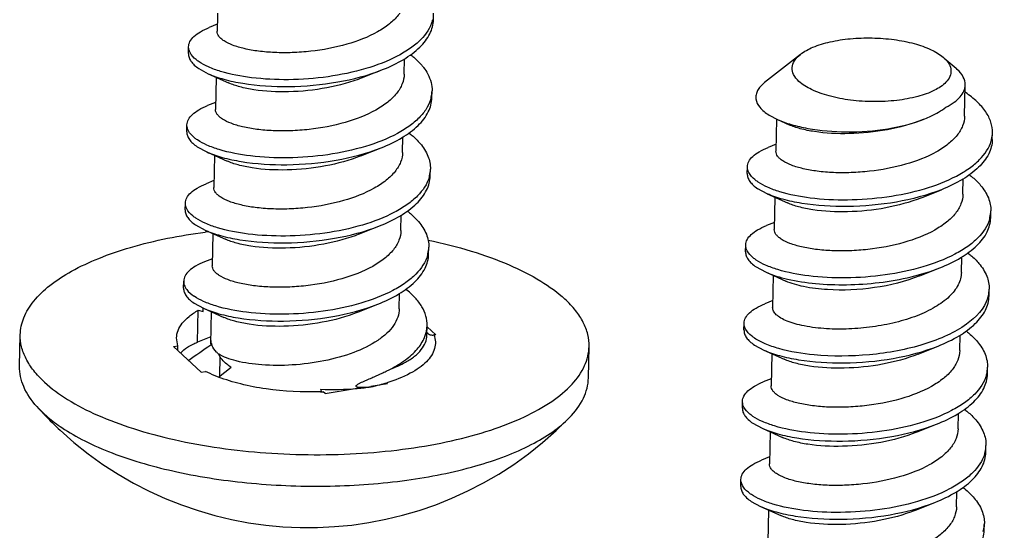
# Model space of a CAD drawing. Header units: millimetres. Extents: x 0 to 549, y 0 to 190.
# Drawn here: x 161.47 to 167.5, y 55.88 to 59.06 of the extents above; entities that cross this region are included whole.
import ezdxf

# ---------------------------------------------------------------- set-up
doc = ezdxf.new("R2010")
doc.units = ezdxf.units.MM
doc.layers.add('02___PRT_ALL_AXES', color=7, linetype='Continuous')

msp = doc.modelspace()

# ---------------------------------------------------------------- linework, layer by layer
at = {"color": 6, "linetype": 'Continuous'}
for p, q in [((162.6969, 59.1829), (162.6927, 58.9836)), ((162.6936, 59.0267), (162.6443, 59.007)), ((166.3068, 58.8401), (166.0847, 58.6648)), ((163.8518, 58.7171), (163.8538, 58.8133)), ((167.1916, 58.8218), (167.1978, 58.8163)), ((167.1979, 58.8164), (167.2712, 58.7535)), ((162.58, 58.7515), (162.6383, 58.7198)), ((162.6383, 58.7198), (162.7641, 58.6633)), ((163.5942, 58.6956), (163.7183, 58.7454)), ((167.2785, 58.747), (167.2712, 58.7535)), ((162.6868, 58.6981), (162.6827, 58.4989)), ((167.3238, 58.4575), (167.3278, 58.6501)), ((162.6836, 58.542), (162.6343, 58.5223)), ((166.1126, 58.4632), (166.1637, 58.4363)), ((166.1588, 58.4389), (166.1547, 58.2392)), ((166.1637, 58.4363), (166.2361, 58.4037)), ((163.8418, 58.2324), (163.8438, 58.3279)), ((162.5699, 58.2668), (162.6283, 58.2351)), ((163.5841, 58.2109), (163.7083, 58.2606)), ((166.1556, 58.2823), (166.1062, 58.2627)), ((162.6283, 58.2351), (162.7541, 58.1786)), ((162.6768, 58.2134), (162.6727, 58.0141)), ((162.6735, 58.0572), (162.6242, 58.0376)), ((167.3138, 57.9728), (167.3158, 58.0703)), ((166.1003, 57.9755), (166.0419, 58.0071)), ((167.0561, 57.9513), (167.1802, 58.001)), ((166.1003, 57.9755), (166.226, 57.9189)), ((166.1487, 57.9538), (166.1446, 57.7545)), ((163.8318, 57.7476), (163.8337, 57.843)), ((162.5599, 57.782), (162.6183, 57.7504)), ((163.5741, 57.7262), (163.6982, 57.7759)), ((166.1455, 57.7976), (166.0962, 57.7779)), ((162.6183, 57.7504), (162.744, 57.6938)), ((162.6667, 57.7287), (162.6626, 57.5294)), ((162.6635, 57.5725), (162.6142, 57.5528)), ((167.3037, 57.488), (167.3057, 57.5837)), ((166.0319, 57.5224), (166.0902, 57.4907)), ((167.046, 57.4666), (167.1702, 57.5163)), ((166.0902, 57.4907), (166.216, 57.4342)), ((166.1387, 57.4691), (166.1346, 57.2698)), ((163.8217, 57.2629), (163.8237, 57.3582)), ((162.5498, 57.2973), (162.6082, 57.2656)), ((163.564, 57.2414), (163.6882, 57.2912)), ((166.1355, 57.3129), (166.0861, 57.2932)), ((162.5719, 57.0553), (162.576, 57.254)), ((162.576, 57.254), (162.6068, 57.2452)), ((162.6068, 57.2452), (162.6072, 57.2656)), ((162.6082, 57.2656), (162.734, 57.2091)), ((162.6567, 57.244), (162.6526, 57.0447)), ((164.0471, 57.1017), (163.9941, 57.1509)), ((164.0471, 57.1017), (164.0358, 57.0999)), ((167.2937, 57.0033), (167.2957, 57.0987)), ((162.4236, 57.0288), (162.4499, 57.0329)), ((162.4499, 57.0329), (162.4416, 57.0817)), ((162.4493, 57.0049), (162.4499, 57.0329)), ((162.6535, 57.0877), (162.5719, 57.0553)), ((162.6538, 57.0654), (162.6532, 57.0367)), ((166.0218, 57.0377), (166.0802, 57.006)), ((167.036, 56.9818), (167.1601, 57.0316)), ((162.4236, 57.0288), (162.5941, 56.8704)), ((166.0802, 57.006), (166.2059, 56.9495)), ((166.1287, 56.9843), (166.1245, 56.785)), ((162.7094, 56.8453), (162.7119, 56.9671)), ((162.5941, 56.8704), (162.6205, 56.8745)), ((162.7013, 56.8389), (162.7791, 56.8998)), ((163.6457, 56.7827), (163.7489, 56.7991)), ((163.7489, 56.7991), (163.7439, 56.8037)), ((166.1254, 56.8281), (166.0761, 56.8085)), ((163.3338, 56.763), (163.3404, 56.748)), ((163.3614, 56.7374), (163.3499, 56.7481)), ((163.3614, 56.7374), (163.5612, 56.7692)), ((167.2836, 56.5186), (167.2856, 56.6138)), ((166.0118, 56.5529), (166.0701, 56.5213)), ((166.0701, 56.5213), (166.1959, 56.4647)), ((166.1186, 56.4996), (166.1145, 56.3003)), ((167.0259, 56.4971), (167.1501, 56.5468)), ((166.1154, 56.3434), (166.066, 56.3237)), ((167.2736, 56.0338), (167.2756, 56.1293)), ((166.0017, 56.0682), (166.0601, 56.0365)), ((166.0601, 56.0365), (166.1859, 55.98)), ((166.1086, 56.0149), (166.1044, 55.8156)), ((167.0159, 56.0124), (167.1401, 56.0621))]:
    msp.add_line(p, q, dxfattribs=at)
for centre, radius, start, end in [((163.8302, 59.1045), 0.2045, 344.28865, 346.46646), ((163.8294, 58.6177), 0.195, 347.41306, 358.76374), ((163.8235, 58.619), 0.2011, 346.78894, 347.44164), ((167.2921, 58.3601), 0.2045, 344.28966, 346.45639), ((167.3005, 58.3582), 0.1959, 346.42111, 358.73317), ((163.8185, 58.1331), 0.1959, 346.42096, 358.73151), ((163.8102, 58.135), 0.2044, 344.33237, 346.45591), ((167.2822, 57.8754), 0.2044, 344.34669, 346.45533), ((167.2904, 57.8735), 0.1959, 346.42043, 358.74382), ((163.8084, 57.6484), 0.1959, 346.40347, 358.73134), ((163.8002, 57.6502), 0.2044, 344.37402, 346.43873), ((167.2703, 57.3911), 0.2063, 342.73939, 346.48875), ((167.2803, 57.3888), 0.196, 346.4613, 358.7284), ((164.0243, 57.1374), 0.0374, 213.17264, 219.48551), ((166.9091, 50.8113), 7.5411, 124.35803, 125.61741), ((162.7632, 57.0791), 0.1105, 197.2954, 201.4684), ((162.7676, 57.0807), 0.1151, 201.44761, 202.39083), ((167.262, 56.9059), 0.2045, 344.29014, 346.44379), ((167.2703, 56.904), 0.1959, 346.40881, 358.7312), ((163.3709, 58.0396), 1.2911, 282.31889, 284.78837), ((163.4058, 57.9083), 1.1552, 284.77953, 287.0204), ((163.4008, 58.6204), 1.8586, 267.93468, 274.95836), ((163.2706, 58.6765), 1.93, 271.88599, 272.07455), ((163.2709, 58.6673), 1.9208, 272.07447, 272.35469), ((163.4126, 58.4853), 1.723, 274.95533, 277.79776), ((167.2511, 56.4214), 0.2054, 343.50725, 346.46612), ((167.2602, 56.4193), 0.196, 346.43419, 358.71618), ((167.2419, 55.9365), 0.2045, 344.28865, 346.46646), ((167.2503, 55.9346), 0.1959, 346.43172, 358.72387)]:
    msp.add_arc(centre, radius, start, end, dxfattribs=at)
for points, knots in [([(163.8619, 59.2018), (163.8615, 59.1813), (163.8521, 59.138), (163.8154, 59.0786), (163.7589, 59.0244), (163.6548, 58.9566), (163.4905, 58.8945), (163.3105, 58.8606), (163.1604, 58.8496), (163.0522, 58.8499), (162.9526, 58.858), (162.8653, 58.873), (162.7935, 58.8938), (162.7452, 58.9161), (162.7173, 58.9368), (162.6998, 58.9552), (162.6925, 58.9728), (162.6927, 58.9836)], [0, 0, 0, 0, 0.045627, 0.095614, 0.152761, 0.218029, 0.369921, 0.538404, 0.622732, 0.703477, 0.778032, 0.844051, 0.899622, 0.943543, 0.961135, 0.976056, 1, 1, 1, 1]), ([(164.027, 59.0491), (164.0146, 59.0049), (163.9704, 58.9411), (163.8896, 58.8749), (163.7779, 58.8078), (163.6066, 58.7433), (163.3785, 58.6961), (163.1405, 58.6783), (162.9168, 58.6892), (162.7502, 58.7204), (162.6428, 58.7588), (162.5992, 58.7815), (162.5809, 58.7939)], [0, 0, 0, 0, 0.087055, 0.13943, 0.198238, 0.333079, 0.483873, 0.638634, 0.784013, 0.907509, 0.958011, 1, 1, 1, 1]), ([(163.7183, 58.7454), (163.7634, 58.7633), (163.8451, 58.802), (163.9469, 58.8758), (164.0149, 58.9603), (164.0329, 59.0256), (164.0336, 59.0559)], [0, 0, 0, 0, 0.312588, 0.580389, 0.804584, 1, 1, 1, 1]), ([(162.5161, 58.8872), (162.5163, 58.8985), (162.5235, 58.9232), (162.5506, 58.9552), (162.592, 58.984), (162.6255, 58.9996), (162.6443, 59.007)], [0, 0, 0, 0, 0.184024, 0.401218, 0.670838, 1, 1, 1, 1]), ([(166.3068, 58.8401), (166.3301, 58.8585), (166.3899, 58.8899), (166.4946, 58.9212), (166.6182, 58.9399), (166.7514, 58.9444), (166.8844, 58.9344), (167.0071, 58.9106), (167.1105, 58.8751), (167.169, 58.8412), (167.1916, 58.8218)], [0, 0, 0, 0, 0.096226, 0.215809, 0.353137, 0.499932, 0.646737, 0.784092, 0.90371, 1, 1, 1, 1]), ([(162.5152, 58.8448), (162.515, 58.8368), (162.5178, 58.8196), (162.5309, 58.7952), (162.5521, 58.7719), (162.57, 58.7582), (162.58, 58.7515)], [0, 0, 0, 0, 0.205325, 0.431411, 0.693549, 1, 1, 1, 1]), ([(162.5251, 58.8508), (162.5235, 58.8538), (162.5183, 58.8652), (162.5159, 58.878), (162.5161, 58.8872)], [0, 0, 0, 0, 0.263686, 1, 1, 1, 1]), ([(162.5809, 58.7939), (162.5745, 58.7982), (162.553, 58.8139), (162.5338, 58.834), (162.5251, 58.8508)], [0, 0, 0, 0, 0.2882, 1, 1, 1, 1]), ([(163.8907, 58.8386), (163.8975, 58.8334), (163.9225, 58.813), (163.9456, 58.7903), (163.9609, 58.7721)], [0, 0, 0, 0, 0.263924, 1, 1, 1, 1]), ([(166.297, 58.6728), (166.2841, 58.6848), (166.2626, 58.71), (166.2509, 58.7582), (166.2684, 58.8052), (166.2925, 58.8288), (166.3068, 58.8401)], [0, 0, 0, 0, 0.269013, 0.493969, 0.722552, 1, 1, 1, 1]), ([(167.1978, 58.8163), (167.2094, 58.8055), (167.2288, 58.7832), (167.2428, 58.7421), (167.2349, 58.7004), (167.2182, 58.6777), (167.2081, 58.667)], [0, 0, 0, 0, 0.278656, 0.513565, 0.740584, 1, 1, 1, 1]), ([(162.6383, 58.7198), (162.6694, 58.706), (162.7401, 58.6821), (162.9055, 58.6477), (163.1432, 58.6335), (163.4354, 58.6598), (163.6289, 58.7099), (163.7183, 58.7454)], [0, 0, 0, 0, 0.092663, 0.202529, 0.459751, 0.737925, 1, 1, 1, 1]), ([(163.9609, 58.7721), (163.9646, 58.7678), (163.9782, 58.7508), (163.9902, 58.7325), (163.9978, 58.7183)], [0, 0, 0, 0, 0.260493, 1, 1, 1, 1]), ([(163.9978, 58.7183), (164.0066, 58.7018), (164.0203, 58.6678), (164.0248, 58.6312), (164.0244, 58.6135)], [0, 0, 0, 0, 0.513684, 1, 1, 1, 1]), ([(167.3278, 58.6501), (167.3281, 58.667), (167.3179, 58.7045), (167.2932, 58.7332), (167.2785, 58.747)], [0, 0, 0, 0, 0.45582, 1, 1, 1, 1]), ([(163.8518, 58.7171), (163.8514, 58.6965), (163.8421, 58.6533), (163.8054, 58.5939), (163.7488, 58.5397), (163.6447, 58.4719), (163.4805, 58.4097), (163.3005, 58.3759), (163.1503, 58.3649), (163.0422, 58.3651), (162.9426, 58.3732), (162.8553, 58.3883), (162.7834, 58.4091), (162.7351, 58.4314), (162.7073, 58.452), (162.6897, 58.4704), (162.6825, 58.4881), (162.6827, 58.4989)], [0, 0, 0, 0, 0.045623, 0.09561, 0.152757, 0.218024, 0.369917, 0.538401, 0.62273, 0.703476, 0.778032, 0.844051, 0.899622, 0.943543, 0.961136, 0.976056, 1, 1, 1, 1]), ([(163.5942, 58.6956), (163.5232, 58.6669), (163.3713, 58.6258), (163.144, 58.6027), (162.962, 58.6112), (162.8382, 58.6359), (162.7864, 58.6532), (162.7641, 58.6633)], [0, 0, 0, 0, 0.271181, 0.553191, 0.807531, 0.913237, 1, 1, 1, 1]), ([(166.0848, 58.6649), (166.0756, 58.6576), (166.0592, 58.6427), (166.0406, 58.6172), (166.0305, 58.5906), (166.0291, 58.5529), (166.0554, 58.5034), (166.0913, 58.4765), (166.1126, 58.4632)], [0, 0, 0, 0, 0.139947, 0.261896, 0.370879, 0.474696, 0.701148, 1, 1, 1, 1]), ([(167.2081, 58.667), (167.1882, 58.6462), (167.1314, 58.61), (167.0274, 58.574), (166.9003, 58.5513), (166.7605, 58.5442), (166.6196, 58.5532), (166.4894, 58.5777), (166.3805, 58.6153), (166.3196, 58.6518), (166.297, 58.6728)], [0, 0, 0, 0, 0.089747, 0.205604, 0.342447, 0.491316, 0.64152, 0.782191, 0.903784, 1, 1, 1, 1]), ([(167.2079, 58.5122), (167.2256, 58.5211), (167.2573, 58.5398), (167.296, 58.5734), (167.3211, 58.6102), (167.3275, 58.6373), (167.3278, 58.6501)], [0, 0, 0, 0, 0.310901, 0.575333, 0.799781, 1, 1, 1, 1]), ([(167.4963, 58.3539), (167.4968, 58.3759), (167.4895, 58.4224), (167.4555, 58.4882), (167.4008, 58.5501), (167.3548, 58.5859), (167.3293, 58.6033)], [0, 0, 0, 0, 0.212086, 0.442253, 0.703011, 1, 1, 1, 1]), ([(164.0192, 58.573), (164.0143, 58.5518), (163.9962, 58.5085), (163.9508, 58.45), (163.8878, 58.3958), (163.7772, 58.3274), (163.606, 58.2612), (163.3768, 58.2124), (163.1368, 58.1936), (162.9107, 58.2039), (162.7421, 58.2351), (162.6334, 58.2738), (162.5894, 58.2967), (162.5708, 58.3092)], [0, 0, 0, 0, 0.04108, 0.086764, 0.138507, 0.196759, 0.330904, 0.481647, 0.63686, 0.782951, 0.90712, 0.957865, 1, 1, 1, 1]), ([(163.7083, 58.2606), (163.7533, 58.2785), (163.8351, 58.3172), (163.9369, 58.391), (164.0049, 58.4756), (164.0229, 58.5408), (164.0235, 58.5711)], [0, 0, 0, 0, 0.312587, 0.580379, 0.804578, 1, 1, 1, 1]), ([(162.506, 58.4025), (162.5063, 58.4138), (162.5135, 58.4385), (162.5406, 58.4704), (162.582, 58.4993), (162.6155, 58.5148), (162.6343, 58.5223)], [0, 0, 0, 0, 0.184028, 0.40123, 0.670853, 1, 1, 1, 1]), ([(167.0782, 58.4409), (167.0906, 58.4459), (167.1359, 58.4656), (167.1793, 58.4902), (167.2079, 58.5122)], [0, 0, 0, 0, 0.270783, 1, 1, 1, 1]), ([(167.3238, 58.4575), (167.3234, 58.4369), (167.314, 58.3937), (167.2773, 58.3343), (167.2208, 58.28), (167.1167, 58.2123), (166.9524, 58.1501), (166.7724, 58.1163), (166.6223, 58.1053), (166.5141, 58.1055), (166.4145, 58.1136), (166.3272, 58.1287), (166.2554, 58.1495), (166.2071, 58.1718), (166.1793, 58.1924), (166.1617, 58.2108), (166.1544, 58.2284), (166.1547, 58.2392)], [0, 0, 0, 0, 0.045627, 0.095614, 0.152761, 0.218029, 0.369922, 0.538405, 0.622734, 0.703479, 0.778034, 0.844052, 0.899623, 0.943543, 0.961137, 0.976056, 1, 1, 1, 1]), ([(166.1637, 58.4363), (166.1914, 58.4239), (166.2534, 58.4021), (166.3959, 58.3696), (166.5976, 58.3532), (166.8431, 58.3711), (167.0047, 58.4112), (167.0782, 58.4409)], [0, 0, 0, 0, 0.097742, 0.210639, 0.469462, 0.745081, 1, 1, 1, 1]), ([(167.0661, 58.436), (166.9952, 58.4073), (166.8433, 58.3662), (166.616, 58.343), (166.434, 58.3516), (166.3102, 58.3763), (166.2584, 58.3935), (166.2361, 58.4037)], [0, 0, 0, 0, 0.271177, 0.553188, 0.80753, 0.913236, 1, 1, 1, 1]), ([(162.5051, 58.3601), (162.505, 58.352), (162.5078, 58.3348), (162.5209, 58.3105), (162.5421, 58.2872), (162.5599, 58.2735), (162.5699, 58.2668)], [0, 0, 0, 0, 0.205322, 0.431417, 0.693558, 1, 1, 1, 1]), ([(162.5151, 58.366), (162.5135, 58.369), (162.5083, 58.3804), (162.5058, 58.3932), (162.506, 58.4025)], [0, 0, 0, 0, 0.263758, 1, 1, 1, 1]), ([(162.5708, 58.3092), (162.5644, 58.3135), (162.543, 58.3292), (162.5238, 58.3492), (162.5151, 58.366)], [0, 0, 0, 0, 0.288129, 1, 1, 1, 1]), ([(163.8806, 58.354), (163.8873, 58.3487), (163.9124, 58.3283), (163.9356, 58.3056), (163.9509, 58.2874)], [0, 0, 0, 0, 0.263945, 1, 1, 1, 1]), ([(166.0428, 58.0495), (166.0612, 58.0372), (166.1047, 58.0145), (166.2122, 57.976), (166.3788, 57.9448), (166.6025, 57.9339), (166.8404, 57.9517), (167.0686, 57.999), (167.2398, 58.0634), (167.3516, 58.1305), (167.4324, 58.1967), (167.4765, 58.2605), (167.489, 58.3047)], [0, 0, 0, 0, 0.04199, 0.092494, 0.215991, 0.361371, 0.516124, 0.666918, 0.80176, 0.860569, 0.912944, 1, 1, 1, 1]), ([(167.4955, 58.3115), (167.4948, 58.2812), (167.4768, 58.216), (167.4088, 58.1314), (167.307, 58.0576), (167.2253, 58.0189), (167.1802, 58.001)], [0, 0, 0, 0, 0.195419, 0.419622, 0.687419, 1, 1, 1, 1]), ([(162.6283, 58.2351), (162.6594, 58.2212), (162.7301, 58.1974), (162.8954, 58.1629), (163.1331, 58.1487), (163.4254, 58.175), (163.6189, 58.2252), (163.7083, 58.2606)], [0, 0, 0, 0, 0.092657, 0.202517, 0.459736, 0.737922, 1, 1, 1, 1]), ([(163.9509, 58.2874), (163.9706, 58.2639), (164.003, 58.2146), (164.0149, 58.156), (164.0143, 58.1288)], [0, 0, 0, 0, 0.529091, 1, 1, 1, 1]), ([(165.978, 58.1429), (165.9782, 58.1542), (165.9854, 58.1788), (166.0125, 58.2108), (166.0539, 58.2397), (166.0874, 58.2552), (166.1062, 58.2627)], [0, 0, 0, 0, 0.184025, 0.401219, 0.670842, 1, 1, 1, 1]), ([(163.8418, 58.2324), (163.8414, 58.2118), (163.832, 58.1686), (163.7953, 58.1091), (163.7388, 58.0549), (163.6347, 57.9872), (163.4704, 57.925), (163.2904, 57.8912), (163.1403, 57.8802), (163.0321, 57.8804), (162.9325, 57.8885), (162.8452, 57.9036), (162.7734, 57.9244), (162.7251, 57.9467), (162.6973, 57.9673), (162.6797, 57.9857), (162.6724, 58.0033), (162.6727, 58.0141)], [0, 0, 0, 0, 0.045627, 0.095614, 0.152761, 0.218029, 0.369922, 0.538405, 0.622734, 0.703479, 0.778034, 0.844052, 0.899623, 0.943543, 0.961137, 0.976056, 1, 1, 1, 1]), ([(163.5841, 58.2109), (163.5132, 58.1822), (163.3613, 58.1411), (163.134, 58.1179), (162.952, 58.1265), (162.8282, 58.1512), (162.7764, 58.1684), (162.7541, 58.1786)], [0, 0, 0, 0, 0.271182, 0.553191, 0.807531, 0.913237, 1, 1, 1, 1]), ([(165.987, 58.1065), (165.9855, 58.1094), (165.9803, 58.1208), (165.9778, 58.1336), (165.978, 58.1429)], [0, 0, 0, 0, 0.263705, 1, 1, 1, 1]), ([(164.007, 58.0798), (163.9946, 58.0356), (163.9505, 57.9718), (163.8697, 57.9055), (163.758, 57.8384), (163.5867, 57.7739), (163.3585, 57.7266), (163.1206, 57.7088), (162.8968, 57.7197), (162.7302, 57.7509), (162.6227, 57.7894), (162.5792, 57.8121), (162.5608, 57.8244)], [0, 0, 0, 0, 0.087038, 0.139401, 0.198201, 0.333034, 0.483831, 0.638601, 0.783992, 0.9075, 0.958008, 1, 1, 1, 1]), ([(163.6982, 57.7759), (163.7433, 57.7938), (163.825, 57.8325), (163.9268, 57.9063), (163.9948, 57.9908), (164.0128, 58.0561), (164.0135, 58.0864)], [0, 0, 0, 0, 0.312596, 0.580394, 0.804584, 1, 1, 1, 1]), ([(165.9771, 58.1005), (165.9769, 58.0924), (165.9798, 58.0752), (165.9928, 58.0508), (166.014, 58.0275), (166.0319, 58.0139), (166.0419, 58.0071)], [0, 0, 0, 0, 0.205321, 0.431414, 0.693556, 1, 1, 1, 1]), ([(166.0428, 58.0495), (166.0364, 58.0538), (166.0149, 58.0696), (165.9958, 58.0896), (165.987, 58.1065)], [0, 0, 0, 0, 0.288181, 1, 1, 1, 1]), ([(167.354, 58.0932), (167.3606, 58.088), (167.3851, 58.068), (167.4078, 58.0456), (167.4229, 58.0278)], [0, 0, 0, 0, 0.263702, 1, 1, 1, 1]), ([(162.496, 57.9178), (162.4962, 57.9291), (162.5034, 57.9537), (162.5305, 57.9857), (162.5719, 58.0146), (162.6054, 58.0301), (162.6242, 58.0376)], [0, 0, 0, 0, 0.184019, 0.401202, 0.670821, 1, 1, 1, 1]), ([(167.1802, 58.001), (167.0909, 57.9655), (166.8974, 57.9154), (166.6051, 57.8891), (166.3674, 57.9033), (166.2021, 57.9378), (166.1313, 57.9616), (166.1003, 57.9755)], [0, 0, 0, 0, 0.262078, 0.540253, 0.797477, 0.907339, 1, 1, 1, 1]), ([(167.4229, 58.0278), (167.4426, 58.0043), (167.4749, 57.955), (167.4869, 57.8965), (167.4863, 57.8692)], [0, 0, 0, 0, 0.529089, 1, 1, 1, 1]), ([(167.3138, 57.9728), (167.3133, 57.9522), (167.304, 57.909), (167.2673, 57.8495), (167.2107, 57.7953), (167.1066, 57.7276), (166.9424, 57.6654), (166.7624, 57.6316), (166.6122, 57.6205), (166.5041, 57.6208), (166.4045, 57.6289), (166.3172, 57.6439), (166.2454, 57.6648), (166.197, 57.687), (166.1692, 57.7077), (166.1516, 57.7261), (166.1444, 57.7437), (166.1446, 57.7545)], [0, 0, 0, 0, 0.045627, 0.095614, 0.152761, 0.218028, 0.36992, 0.538403, 0.622732, 0.703477, 0.778032, 0.844051, 0.899622, 0.943543, 0.961135, 0.976056, 1, 1, 1, 1]), ([(167.0561, 57.9513), (166.9852, 57.9225), (166.8333, 57.8815), (166.606, 57.8583), (166.4239, 57.8669), (166.3001, 57.8916), (166.2483, 57.9088), (166.226, 57.9189)], [0, 0, 0, 0, 0.271182, 0.553191, 0.807531, 0.913237, 1, 1, 1, 1]), ([(162.4951, 57.8753), (162.4949, 57.8673), (162.4978, 57.8501), (162.5108, 57.8257), (162.532, 57.8024), (162.5499, 57.7888), (162.5599, 57.782)], [0, 0, 0, 0, 0.205329, 0.431429, 0.693565, 1, 1, 1, 1]), ([(162.505, 57.8814), (162.5035, 57.8843), (162.4983, 57.8957), (162.4958, 57.9085), (162.496, 57.9178)], [0, 0, 0, 0, 0.263689, 1, 1, 1, 1]), ([(162.5608, 57.8244), (162.5544, 57.8287), (162.5329, 57.8445), (162.5137, 57.8645), (162.505, 57.8814)], [0, 0, 0, 0, 0.288195, 1, 1, 1, 1]), ([(163.8704, 57.8693), (163.8772, 57.8641), (163.9023, 57.8437), (163.9255, 57.8209), (163.9408, 57.8027)], [0, 0, 0, 0, 0.263961, 1, 1, 1, 1]), ([(167.479, 57.8202), (167.4666, 57.776), (167.4225, 57.7122), (167.3417, 57.6459), (167.23, 57.5788), (167.0587, 57.5143), (166.8305, 57.467), (166.5926, 57.4492), (166.3688, 57.4601), (166.2022, 57.4913), (166.0947, 57.5297), (166.0511, 57.5525), (166.0327, 57.5648)], [0, 0, 0, 0, 0.087033, 0.139396, 0.198198, 0.333032, 0.483826, 0.63859, 0.783985, 0.907497, 0.958007, 1, 1, 1, 1]), ([(167.1702, 57.5163), (167.2152, 57.5342), (167.297, 57.5729), (167.3988, 57.6467), (167.4668, 57.7312), (167.4848, 57.7964), (167.4854, 57.8267)], [0, 0, 0, 0, 0.312575, 0.58037, 0.80457, 1, 1, 1, 1]), ([(162.6183, 57.7504), (162.6493, 57.7365), (162.72, 57.7127), (162.8854, 57.6782), (163.1231, 57.664), (163.4154, 57.6903), (163.6088, 57.7404), (163.6982, 57.7759)], [0, 0, 0, 0, 0.092658, 0.20252, 0.459743, 0.737918, 1, 1, 1, 1]), ([(163.9408, 57.8027), (163.9606, 57.7792), (163.9929, 57.7299), (164.0049, 57.6713), (164.0043, 57.644)], [0, 0, 0, 0, 0.529091, 1, 1, 1, 1]), ([(165.9679, 57.6582), (165.9682, 57.6694), (165.9754, 57.6941), (166.0025, 57.7261), (166.0439, 57.7549), (166.0774, 57.7705), (166.0962, 57.7779)], [0, 0, 0, 0, 0.184024, 0.401216, 0.670838, 1, 1, 1, 1]), ([(163.8318, 57.7476), (163.8313, 57.7271), (163.822, 57.6838), (163.7853, 57.6244), (163.7287, 57.5702), (163.6246, 57.5025), (163.4604, 57.4403), (163.2804, 57.4064), (163.1302, 57.3954), (163.0221, 57.3957), (162.9225, 57.4038), (162.8352, 57.4188), (162.7634, 57.4397), (162.715, 57.4619), (162.6872, 57.4826), (162.6696, 57.501), (162.6624, 57.5186), (162.6626, 57.5294)], [0, 0, 0, 0, 0.045627, 0.095614, 0.152762, 0.218029, 0.369922, 0.538405, 0.622733, 0.703478, 0.778033, 0.844051, 0.899622, 0.943543, 0.961137, 0.976056, 1, 1, 1, 1]), ([(163.5741, 57.7262), (163.5031, 57.6974), (163.3513, 57.6563), (163.1239, 57.6332), (162.9419, 57.6418), (162.8181, 57.6664), (162.7663, 57.6837), (162.744, 57.6938)], [0, 0, 0, 0, 0.271181, 0.553191, 0.807531, 0.913237, 1, 1, 1, 1]), ([(165.977, 57.6217), (165.9754, 57.6247), (165.9702, 57.6361), (165.9677, 57.6489), (165.9679, 57.6582)], [0, 0, 0, 0, 0.263709, 1, 1, 1, 1]), ([(163.997, 57.5952), (163.9846, 57.551), (163.9405, 57.4871), (163.8598, 57.4209), (163.7481, 57.3537), (163.5768, 57.2892), (163.3486, 57.2419), (163.1106, 57.2241), (162.8868, 57.235), (162.7202, 57.2662), (162.6127, 57.3046), (162.5691, 57.3273), (162.5507, 57.3397)], [0, 0, 0, 0, 0.087021, 0.139377, 0.198173, 0.333002, 0.483798, 0.638569, 0.783973, 0.907492, 0.958005, 1, 1, 1, 1]), ([(163.6882, 57.2912), (163.7332, 57.3091), (163.815, 57.3477), (163.9167, 57.4215), (163.9847, 57.5061), (164.0028, 57.5713), (164.0034, 57.6016)], [0, 0, 0, 0, 0.312574, 0.580371, 0.804576, 1, 1, 1, 1]), ([(165.9671, 57.6158), (165.9669, 57.6077), (165.9697, 57.5905), (165.9828, 57.5661), (166.004, 57.5428), (166.0218, 57.5291), (166.0319, 57.5224)], [0, 0, 0, 0, 0.205322, 0.431409, 0.693547, 1, 1, 1, 1]), ([(166.0327, 57.5648), (166.0263, 57.5691), (166.0049, 57.5848), (165.9857, 57.6049), (165.977, 57.6217)], [0, 0, 0, 0, 0.288175, 1, 1, 1, 1]), ([(167.3423, 57.6098), (167.3491, 57.6045), (167.3742, 57.5841), (167.3975, 57.5613), (167.4128, 57.543)], [0, 0, 0, 0, 0.263973, 1, 1, 1, 1]), ([(162.6142, 57.5528), (162.5954, 57.5454), (162.5619, 57.5298), (162.5205, 57.501), (162.4934, 57.469), (162.4862, 57.4443), (162.4859, 57.433)], [0, 0, 0, 0, 0.329161, 0.598785, 0.815978, 1, 1, 1, 1]), ([(166.4005, 57.4191), (166.4644, 57.4131), (166.5963, 57.4084), (166.7946, 57.4217), (166.9885, 57.4557), (167.1123, 57.4933), (167.1702, 57.5163)], [0, 0, 0, 0, 0.246356, 0.505177, 0.761187, 1, 1, 1, 1]), ([(167.4128, 57.543), (167.4325, 57.5196), (167.4649, 57.4703), (167.4768, 57.4117), (167.4763, 57.3844)], [0, 0, 0, 0, 0.529076, 1, 1, 1, 1]), ([(166.0902, 57.4907), (166.1339, 57.4713), (166.2366, 57.4405), (166.3421, 57.4247), (166.4005, 57.4191)], [0, 0, 0, 0, 0.448734, 1, 1, 1, 1]), ([(167.3037, 57.488), (167.3032, 57.4616), (167.2873, 57.4046), (167.2276, 57.3312), (167.1389, 57.2676), (167.0472, 57.2249), (166.9639, 57.1959), (166.8723, 57.1704), (166.7531, 57.1479), (166.6097, 57.1352), (166.5146, 57.1359), (166.4684, 57.1388)], [0, 0, 0, 0, 0.081497, 0.174934, 0.286139, 0.414984, 0.484929, 0.55759, 0.707607, 0.85767, 1, 1, 1, 1]), ([(167.046, 57.4666), (166.9563, 57.4302), (166.7656, 57.3845), (166.5705, 57.3752), (166.4735, 57.3811)], [0, 0, 0, 0, 0.498727, 1, 1, 1, 1]), ([(162.4859, 57.433), (162.4859, 57.43), (162.4864, 57.4173), (162.4906, 57.4049), (162.4951, 57.3963)], [0, 0, 0, 0, 0.241614, 1, 1, 1, 1]), ([(162.4951, 57.3963), (162.4978, 57.3912), (162.5123, 57.3688), (162.5334, 57.3513), (162.5507, 57.3397)], [0, 0, 0, 0, 0.216209, 1, 1, 1, 1]), ([(166.4735, 57.3811), (166.4241, 57.3841), (166.3366, 57.3945), (166.251, 57.4183), (166.216, 57.4342)], [0, 0, 0, 0, 0.562277, 1, 1, 1, 1]), ([(162.485, 57.3906), (162.4849, 57.3825), (162.4877, 57.3654), (162.5008, 57.341), (162.522, 57.3177), (162.5398, 57.304), (162.5498, 57.2973)], [0, 0, 0, 0, 0.205331, 0.431416, 0.693516, 1, 1, 1, 1]), ([(163.9943, 57.1593), (163.9947, 57.1789), (163.9891, 57.2198), (163.9624, 57.2786), (163.9189, 57.3347), (163.8818, 57.3679), (163.8612, 57.384)], [0, 0, 0, 0, 0.21765, 0.450285, 0.709053, 1, 1, 1, 1]), ([(167.1601, 57.0316), (167.2052, 57.0494), (167.287, 57.0881), (167.3887, 57.162), (167.4567, 57.2465), (167.4748, 57.3117), (167.4754, 57.342)], [0, 0, 0, 0, 0.312593, 0.580385, 0.80458, 1, 1, 1, 1]), ([(162.6082, 57.2656), (162.6393, 57.2518), (162.71, 57.2279), (162.8754, 57.1935), (163.1131, 57.1793), (163.4053, 57.2056), (163.5988, 57.2557), (163.6882, 57.2912)], [0, 0, 0, 0, 0.092658, 0.202524, 0.459748, 0.737927, 1, 1, 1, 1]), ([(165.9579, 57.1734), (165.9581, 57.1847), (165.9654, 57.2094), (165.9925, 57.2414), (166.0338, 57.2702), (166.0673, 57.2857), (166.0861, 57.2932)], [0, 0, 0, 0, 0.184025, 0.401226, 0.670849, 1, 1, 1, 1]), ([(167.4673, 57.3299), (167.4465, 57.263), (167.3586, 57.1729), (167.2133, 57.0925), (167.0685, 57.0382), (166.9062, 56.9988), (166.679, 56.9672), (166.5049, 56.966), (166.3914, 56.9768)], [0, 0, 0, 0, 0.176625, 0.291358, 0.421954, 0.564178, 0.712327, 1, 1, 1, 1]), ([(162.4416, 57.0817), (162.4419, 57.0973), (162.4489, 57.1303), (162.4767, 57.176), (162.5201, 57.2184), (162.556, 57.2424), (162.576, 57.254)], [0, 0, 0, 0, 0.206234, 0.433225, 0.695431, 1, 1, 1, 1]), ([(163.8217, 57.2629), (163.8213, 57.2452), (163.8144, 57.2083), (163.787, 57.1563), (163.744, 57.1078), (163.6639, 57.0455), (163.5331, 56.9833), (163.3533, 56.9344), (163.1615, 56.91), (162.9788, 56.9102), (162.8419, 56.9289), (162.7535, 56.9553), (162.7177, 56.9714), (162.7026, 56.9804)], [0, 0, 0, 0, 0.041988, 0.087058, 0.137417, 0.194127, 0.326063, 0.476663, 0.633496, 0.781896, 0.907663, 0.95849, 1, 1, 1, 1]), ([(163.564, 57.2414), (163.4931, 57.2127), (163.3412, 57.1716), (163.1139, 57.1485), (162.9319, 57.1571), (162.8081, 57.1817), (162.7563, 57.199), (162.734, 57.2091)], [0, 0, 0, 0, 0.271182, 0.553191, 0.807531, 0.913237, 1, 1, 1, 1]), ([(166.4684, 57.1388), (166.4223, 57.1416), (166.3564, 57.1491), (166.2753, 57.168), (166.2264, 57.1843), (166.1871, 57.2028), (166.1579, 57.2231), (166.1391, 57.2452), (166.1344, 57.2622), (166.1346, 57.2698)], [0, 0, 0, 0, 0.366436, 0.523407, 0.659787, 0.774233, 0.866733, 0.939677, 1, 1, 1, 1]), ([(163.7621, 56.8862), (163.796, 56.9035), (163.8572, 56.94), (163.9322, 57.0063), (163.9812, 57.0797), (163.9937, 57.1338), (163.9943, 57.1593)], [0, 0, 0, 0, 0.304536, 0.568234, 0.795415, 1, 1, 1, 1]), ([(165.9669, 57.1369), (165.9654, 57.1399), (165.9602, 57.1514), (165.9577, 57.1642), (165.9579, 57.1734)], [0, 0, 0, 0, 0.263747, 1, 1, 1, 1]), ([(164.0358, 57.0999), (164.0409, 57.0865), (164.0472, 57.0581), (164.04, 56.9971), (164.0007, 56.9406), (163.9442, 56.8942), (163.8637, 56.8456), (163.7938, 56.819), (163.7439, 56.8037)], [0, 0, 0, 0, 0.093548, 0.185396, 0.391695, 0.517724, 0.66127, 1, 1, 1, 1]), ([(163.7621, 56.8862), (163.7794, 56.8927), (163.8124, 56.9061), (163.8646, 56.9323), (163.9146, 56.9649), (163.9579, 57.0061), (163.9856, 57.0505), (163.9927, 57.0828), (163.993, 57.098)], [0, 0, 0, 0, 0.168024, 0.323106, 0.530217, 0.708008, 0.861264, 1, 1, 1, 1]), ([(163.9954, 57.1136), (163.9999, 57.1081), (164.013, 57.0995), (164.0283, 57.0987), (164.0358, 57.0999)], [0, 0, 0, 0, 0.484948, 1, 1, 1, 1]), ([(165.957, 57.131), (165.9568, 57.1229), (165.9597, 57.1057), (165.9728, 57.0814), (165.994, 57.0581), (166.0118, 57.0444), (166.0218, 57.0377)], [0, 0, 0, 0, 0.205325, 0.431427, 0.693568, 1, 1, 1, 1]), ([(166.0227, 57.0801), (166.0163, 57.0844), (165.9949, 57.1001), (165.9757, 57.1201), (165.9669, 57.1369)], [0, 0, 0, 0, 0.288143, 1, 1, 1, 1]), ([(167.3324, 57.1249), (167.3391, 57.1197), (167.3642, 57.0993), (167.3874, 57.0765), (167.4028, 57.0583)], [0, 0, 0, 0, 0.263947, 1, 1, 1, 1]), ([(162.4654, 56.9881), (162.478, 57.002), (162.512, 57.028), (162.5502, 57.0464), (162.5719, 57.0553)], [0, 0, 0, 0, 0.444253, 1, 1, 1, 1]), ([(162.7026, 56.9804), (162.6979, 56.9848), (162.6813, 57.0014), (162.6676, 57.0212), (162.6611, 57.0369)], [0, 0, 0, 0, 0.274969, 1, 1, 1, 1]), ([(166.3914, 56.9768), (166.3178, 56.9838), (166.2143, 57.0003), (166.0922, 57.0415), (166.0431, 57.0664), (166.0227, 57.0801)], [0, 0, 0, 0, 0.57502, 0.80853, 1, 1, 1, 1]), ([(166.0802, 57.006), (166.1112, 56.9922), (166.182, 56.9683), (166.3473, 56.9339), (166.585, 56.9197), (166.8773, 56.9459), (167.0708, 56.9961), (167.1601, 57.0316)], [0, 0, 0, 0, 0.092658, 0.20252, 0.45974, 0.737919, 1, 1, 1, 1]), ([(167.4028, 57.0583), (167.4225, 57.0349), (167.4548, 56.9855), (167.4668, 56.927), (167.4662, 56.8997)], [0, 0, 0, 0, 0.529091, 1, 1, 1, 1]), ([(162.7791, 56.8998), (162.7703, 56.9058), (162.7404, 56.9278), (162.7139, 56.9563), (162.7026, 56.9804)], [0, 0, 0, 0, 0.2865, 1, 1, 1, 1]), ([(167.2937, 57.0033), (167.2932, 56.9827), (167.2839, 56.9395), (167.2472, 56.8801), (167.1907, 56.8258), (167.0865, 56.7581), (166.9223, 56.6959), (166.7423, 56.6621), (166.5922, 56.6511), (166.484, 56.6513), (166.3844, 56.6594), (166.2971, 56.6745), (166.2253, 56.6953), (166.177, 56.7176), (166.1491, 56.7382), (166.1316, 56.7566), (166.1243, 56.7742), (166.1245, 56.785)], [0, 0, 0, 0, 0.045627, 0.095614, 0.152761, 0.218029, 0.369921, 0.538403, 0.622732, 0.703477, 0.778032, 0.844051, 0.899622, 0.943543, 0.961135, 0.976056, 1, 1, 1, 1]), ([(167.036, 56.9818), (166.9651, 56.9531), (166.8132, 56.912), (166.5859, 56.8889), (166.4038, 56.8974), (166.28, 56.9221), (166.2282, 56.9394), (166.2059, 56.9495)], [0, 0, 0, 0, 0.271182, 0.553191, 0.807531, 0.913237, 1, 1, 1, 1]), ([(162.7013, 56.8389), (162.6941, 56.8417), (162.6667, 56.8525), (162.6399, 56.8647), (162.6205, 56.8745)], [0, 0, 0, 0, 0.260326, 1, 1, 1, 1]), ([(163.5889, 56.7736), (163.5857, 56.7736), (163.5793, 56.7737), (163.5713, 56.7743), (163.5649, 56.7752), (163.5603, 56.7764), (163.5558, 56.778), (163.5524, 56.7835), (163.5583, 56.7895), (163.567, 56.7957), (163.5851, 56.8055), (163.6111, 56.8173), (163.6427, 56.831), (163.6737, 56.8445), (163.704, 56.8581), (163.7335, 56.8719), (163.7527, 56.8814), (163.7621, 56.8862)], [0, 0, 0, 0, 0.035079, 0.070447, 0.088253, 0.106112, 0.123857, 0.139358, 0.168417, 0.199466, 0.262875, 0.390493, 0.51705, 0.641667, 0.763895, 0.883422, 1, 1, 1, 1]), ([(167.4588, 56.8506), (167.4464, 56.8063), (167.4022, 56.7426), (167.3214, 56.6763), (167.2097, 56.6092), (167.0384, 56.5448), (166.8103, 56.4975), (166.5723, 56.4797), (166.3486, 56.4907), (166.182, 56.5218), (166.0746, 56.5603), (166.031, 56.583), (166.0126, 56.5954)], [0, 0, 0, 0, 0.087055, 0.139429, 0.198239, 0.333086, 0.483881, 0.638636, 0.784012, 0.907507, 0.958011, 1, 1, 1, 1]), ([(167.1501, 56.5468), (167.1952, 56.5647), (167.2769, 56.6034), (167.3787, 56.6772), (167.4467, 56.7617), (167.4647, 56.8269), (167.4653, 56.8572)], [0, 0, 0, 0, 0.312573, 0.580368, 0.804572, 1, 1, 1, 1]), ([(163.3341, 56.7476), (163.2212, 56.7438), (163.0542, 56.7523), (162.8435, 56.7923), (162.7463, 56.8217), (162.7013, 56.8389)], [0, 0, 0, 0, 0.527232, 0.775117, 1, 1, 1, 1]), ([(165.9478, 56.6887), (165.9481, 56.7), (165.9553, 56.7246), (165.9824, 56.7566), (166.0238, 56.7855), (166.0573, 56.801), (166.0761, 56.8085)], [0, 0, 0, 0, 0.184024, 0.401204, 0.670821, 1, 1, 1, 1]), ([(163.6464, 56.7783), (163.6417, 56.7776), (163.6226, 56.7752), (163.6034, 56.7737), (163.5889, 56.7736)], [0, 0, 0, 0, 0.246657, 1, 1, 1, 1]), ([(165.9569, 56.6523), (165.9553, 56.6552), (165.9501, 56.6667), (165.9477, 56.6794), (165.9478, 56.6887)], [0, 0, 0, 0, 0.263674, 1, 1, 1, 1]), ([(165.947, 56.6463), (165.9468, 56.6382), (165.9496, 56.621), (165.9627, 56.5967), (165.9839, 56.5733), (166.0018, 56.5597), (166.0118, 56.5529)], [0, 0, 0, 0, 0.205322, 0.431414, 0.693554, 1, 1, 1, 1]), ([(166.0126, 56.5954), (166.0063, 56.5997), (165.9848, 56.6154), (165.9656, 56.6354), (165.9569, 56.6523)], [0, 0, 0, 0, 0.288204, 1, 1, 1, 1]), ([(167.3223, 56.6402), (167.3291, 56.635), (167.3541, 56.6146), (167.3774, 56.5918), (167.3927, 56.5736)], [0, 0, 0, 0, 0.26396, 1, 1, 1, 1]), ([(167.3927, 56.5736), (167.4125, 56.5501), (167.4448, 56.5008), (167.4568, 56.4422), (167.4562, 56.4149)], [0, 0, 0, 0, 0.529082, 1, 1, 1, 1]), ([(166.0701, 56.5213), (166.1012, 56.5074), (166.1719, 56.4836), (166.3373, 56.4491), (166.575, 56.4349), (166.8672, 56.4612), (167.0607, 56.5113), (167.1501, 56.5468)], [0, 0, 0, 0, 0.092662, 0.202532, 0.459757, 0.737927, 1, 1, 1, 1]), ([(167.2836, 56.5186), (167.2832, 56.498), (167.2739, 56.4548), (167.2372, 56.3953), (167.1806, 56.3411), (167.0765, 56.2734), (166.9123, 56.2112), (166.7323, 56.1774), (166.5821, 56.1664), (166.474, 56.1666), (166.3744, 56.1747), (166.2871, 56.1898), (166.2152, 56.2106), (166.1669, 56.2328), (166.1391, 56.2535), (166.1215, 56.2719), (166.1143, 56.2895), (166.1145, 56.3003)], [0, 0, 0, 0, 0.045627, 0.095614, 0.152761, 0.218028, 0.369921, 0.538405, 0.622734, 0.703479, 0.778034, 0.844052, 0.899623, 0.943544, 0.961137, 0.976056, 1, 1, 1, 1]), ([(167.0259, 56.4971), (166.955, 56.4684), (166.8031, 56.4273), (166.5758, 56.4041), (166.3938, 56.4127), (166.27, 56.4374), (166.2182, 56.4546), (166.1959, 56.4647)], [0, 0, 0, 0, 0.271181, 0.553191, 0.807531, 0.913237, 1, 1, 1, 1]), ([(167.1401, 56.0621), (167.1851, 56.08), (167.2669, 56.1187), (167.3686, 56.1925), (167.4366, 56.277), (167.4547, 56.3422), (167.4553, 56.3725)], [0, 0, 0, 0, 0.312579, 0.580376, 0.804578, 1, 1, 1, 1]), ([(165.9378, 56.204), (165.938, 56.2153), (165.9453, 56.2399), (165.9724, 56.2719), (166.0138, 56.3007), (166.0473, 56.3163), (166.066, 56.3237)], [0, 0, 0, 0, 0.184024, 0.401216, 0.670838, 1, 1, 1, 1]), ([(167.448, 56.3631), (167.435, 56.319), (167.3901, 56.2556), (167.3087, 56.1898), (167.1967, 56.1232), (167.0254, 56.0592), (166.7976, 56.0125), (166.5603, 55.995), (166.3374, 56.0061), (166.1714, 56.0373), (166.0643, 56.0757), (166.0209, 56.0983), (166.0026, 56.1106)], [0, 0, 0, 0, 0.087375, 0.139937, 0.198905, 0.333929, 0.484695, 0.639263, 0.784383, 0.907647, 0.958066, 1, 1, 1, 1]), ([(165.9468, 56.1675), (165.9453, 56.1705), (165.9401, 56.1819), (165.9376, 56.1947), (165.9378, 56.204)], [0, 0, 0, 0, 0.263693, 1, 1, 1, 1]), ([(165.9369, 56.1615), (165.9368, 56.1535), (165.9396, 56.1363), (165.9527, 56.1119), (165.9739, 56.0886), (165.9917, 56.0749), (166.0017, 56.0682)], [0, 0, 0, 0, 0.205322, 0.431414, 0.693555, 1, 1, 1, 1]), ([(166.0026, 56.1106), (165.9962, 56.1149), (165.9747, 56.1306), (165.9556, 56.1507), (165.9468, 56.1675)], [0, 0, 0, 0, 0.288193, 1, 1, 1, 1]), ([(167.3123, 56.1555), (167.319, 56.1502), (167.3441, 56.1298), (167.3674, 56.1071), (167.3827, 56.0888)], [0, 0, 0, 0, 0.263962, 1, 1, 1, 1]), ([(167.3827, 56.0888), (167.4024, 56.0654), (167.4348, 56.0161), (167.4467, 55.9575), (167.4461, 55.9302)], [0, 0, 0, 0, 0.529091, 1, 1, 1, 1]), ([(166.0601, 56.0365), (166.0911, 56.0227), (166.1619, 55.9989), (166.3272, 55.9644), (166.5649, 55.9502), (166.8572, 55.9765), (167.0507, 56.0266), (167.1401, 56.0621)], [0, 0, 0, 0, 0.092655, 0.202517, 0.459739, 0.737926, 1, 1, 1, 1]), ([(167.2736, 56.0338), (167.2732, 56.0133), (167.2638, 55.97), (167.2271, 55.9106), (167.1706, 55.8564), (167.0665, 55.7886), (166.9022, 55.7265), (166.7222, 55.6926), (166.5721, 55.6816), (166.4639, 55.6819), (166.3643, 55.69), (166.277, 55.705), (166.2052, 55.7258), (166.1569, 55.7481), (166.129, 55.7688), (166.1115, 55.7872), (166.1042, 55.8048), (166.1044, 55.8156)], [0, 0, 0, 0, 0.045627, 0.095614, 0.152761, 0.218029, 0.369921, 0.538404, 0.622732, 0.703477, 0.778032, 0.844051, 0.899622, 0.943543, 0.961135, 0.976056, 1, 1, 1, 1]), ([(167.0159, 56.0124), (166.945, 55.9836), (166.7931, 55.9425), (166.5658, 55.9194), (166.3838, 55.928), (166.2599, 55.9526), (166.2082, 55.9699), (166.1859, 55.98)], [0, 0, 0, 0, 0.271182, 0.553191, 0.807531, 0.913237, 1, 1, 1, 1]), ([(167.13, 55.5774), (167.1751, 55.5953), (167.2568, 55.634), (167.3586, 55.7078), (167.4266, 55.7923), (167.4446, 55.8576), (167.4453, 55.8879)], [0, 0, 0, 0, 0.312588, 0.580389, 0.804584, 1, 1, 1, 1])]:
    msp.add_open_spline(points, degree=3, knots=knots, dxfattribs=at)
msp.add_open_spline([(162.6578, 57.0462), (162.6558, 57.0525), (162.6544, 57.0589), (162.6538, 57.0654)], degree=3, dxfattribs=at)
at = {"layer": '02___PRT_ALL_AXES', "color": 6, "linetype": 'Continuous'}
for p, q in [((164.0336, 59.0558), (164.0344, 59.0982)), ((162.5152, 58.8448), (162.516, 58.8872)), ((164.0235, 58.5711), (164.0244, 58.6135)), ((162.5051, 58.3601), (162.506, 58.4025)), ((167.4955, 58.3115), (167.4963, 58.3539)), ((164.0135, 58.0864), (164.0143, 58.1288)), ((165.9771, 58.1005), (165.978, 58.1429)), ((162.4951, 57.8754), (162.496, 57.9178)), ((167.4854, 57.8267), (167.4863, 57.8692)), ((164.0034, 57.6016), (164.0043, 57.644)), ((165.967, 57.6157), (165.9679, 57.6581)), ((162.485, 57.3906), (162.4859, 57.433)), ((167.4754, 57.342), (167.4763, 57.3844)), ((163.993, 57.098), (163.9943, 57.1593)), ((165.957, 57.131), (165.9579, 57.1734)), ((161.4692, 56.9065), (161.4732, 57.1017)), ((164.9933, 56.8335), (164.9974, 57.0287)), ((167.4653, 56.8573), (167.4662, 56.8997)), ((165.947, 56.6463), (165.9478, 56.6887)), ((161.6185, 56.6132), (161.5764, 56.6558)), ((167.4553, 56.3726), (167.4562, 56.415)), ((165.9369, 56.1615), (165.9378, 56.204)), ((167.4453, 55.8878), (167.4461, 55.9302))]:
    msp.add_line(p, q, dxfattribs=at)
for centre, radius, start, end in [((163.1089, 54.0373), 3.7332, 97.19031, 97.55249), ((163.2582, 58.1657), 2.2601, 221.91611, 223.43575), ((163.2581, 58.1655), 2.2599, 223.43576, 223.68207), ((163.2584, 58.1659), 2.2604, 223.68247, 227.12084), ((163.2581, 58.1656), 2.2599, 227.12123, 315.71023)]:
    msp.add_arc(centre, radius, start, end, dxfattribs=at)
for points, knots in [([(161.4733, 57.1018), (161.474, 57.1377), (161.4908, 57.2137), (161.5569, 57.3184), (161.6597, 57.4151), (161.7968, 57.5031), (161.9653, 57.5812), (162.2388, 57.6739), (162.4624, 57.7175), (162.6182, 57.7381)], [0, 0, 0, 0, 0.077421, 0.163129, 0.26277, 0.378993, 0.51227, 0.661636, 1, 1, 1, 1]), ([(164, 57.6888), (164.09, 57.6699), (164.2603, 57.6269), (164.4949, 57.5428), (164.6914, 57.4445), (164.8023, 57.3645), (164.848, 57.3221)], [0, 0, 0, 0, 0.295645, 0.563823, 0.799433, 1, 1, 1, 1]), ([(164.9974, 57.0287), (164.9979, 57.0538), (164.9919, 57.1057), (164.9627, 57.1816), (164.914, 57.2553), (164.8717, 57.3001), (164.848, 57.3221)], [0, 0, 0, 0, 0.222241, 0.456789, 0.713822, 1, 1, 1, 1]), ([(161.6226, 56.8084), (161.5989, 56.8304), (161.5566, 56.8752), (161.5079, 56.9489), (161.4787, 57.0248), (161.4727, 57.0767), (161.4733, 57.1018)], [0, 0, 0, 0, 0.286178, 0.543211, 0.777759, 1, 1, 1, 1]), ([(161.6226, 56.8084), (161.6664, 56.7677), (161.7719, 56.6909), (161.9584, 56.5955), (162.1806, 56.5131), (162.527, 56.4211), (163.0017, 56.3557), (163.4891, 56.3532), (163.8729, 56.3915), (164.1396, 56.4389), (164.3807, 56.5037), (164.5896, 56.5842), (164.7609, 56.6783), (164.8904, 56.7841), (164.9747, 56.9009), (164.9965, 56.988), (164.9974, 57.0287)], [0, 0, 0, 0, 0.048269, 0.10468, 0.168722, 0.239301, 0.393827, 0.554158, 0.631736, 0.705103, 0.772645, 0.833057, 0.885499, 0.929847, 0.967109, 1, 1, 1, 1]), ([(161.5764, 56.6558), (161.5434, 56.6926), (161.489, 56.7697), (161.4683, 56.8634), (161.4692, 56.9065)], [0, 0, 0, 0, 0.534162, 1, 1, 1, 1]), ([(164.8758, 56.5875), (164.9103, 56.6229), (164.9679, 56.6977), (164.9924, 56.7904), (164.9933, 56.8335)], [0, 0, 0, 0, 0.5341, 1, 1, 1, 1]), ([(161.6185, 56.6132), (161.6268, 56.6055), (161.6624, 56.574), (161.7007, 56.5456), (161.7308, 56.5254)], [0, 0, 0, 0, 0.237115, 1, 1, 1, 1]), ([(161.7308, 56.5254), (161.7763, 56.4949), (161.8777, 56.4374), (162.1127, 56.3356), (162.4579, 56.2386), (162.912, 56.1714), (163.39, 56.1544), (163.856, 56.1888), (164.219, 56.2604), (164.4741, 56.3441), (164.6347, 56.4144), (164.7689, 56.4934), (164.8443, 56.5552), (164.8758, 56.5875)], [0, 0, 0, 0, 0.049907, 0.105774, 0.232956, 0.374947, 0.52298, 0.667564, 0.799618, 0.858567, 0.911809, 0.958951, 1, 1, 1, 1])]:
    msp.add_open_spline(points, degree=3, knots=knots, dxfattribs=at)

doc.saveas('drawing.dxf')
